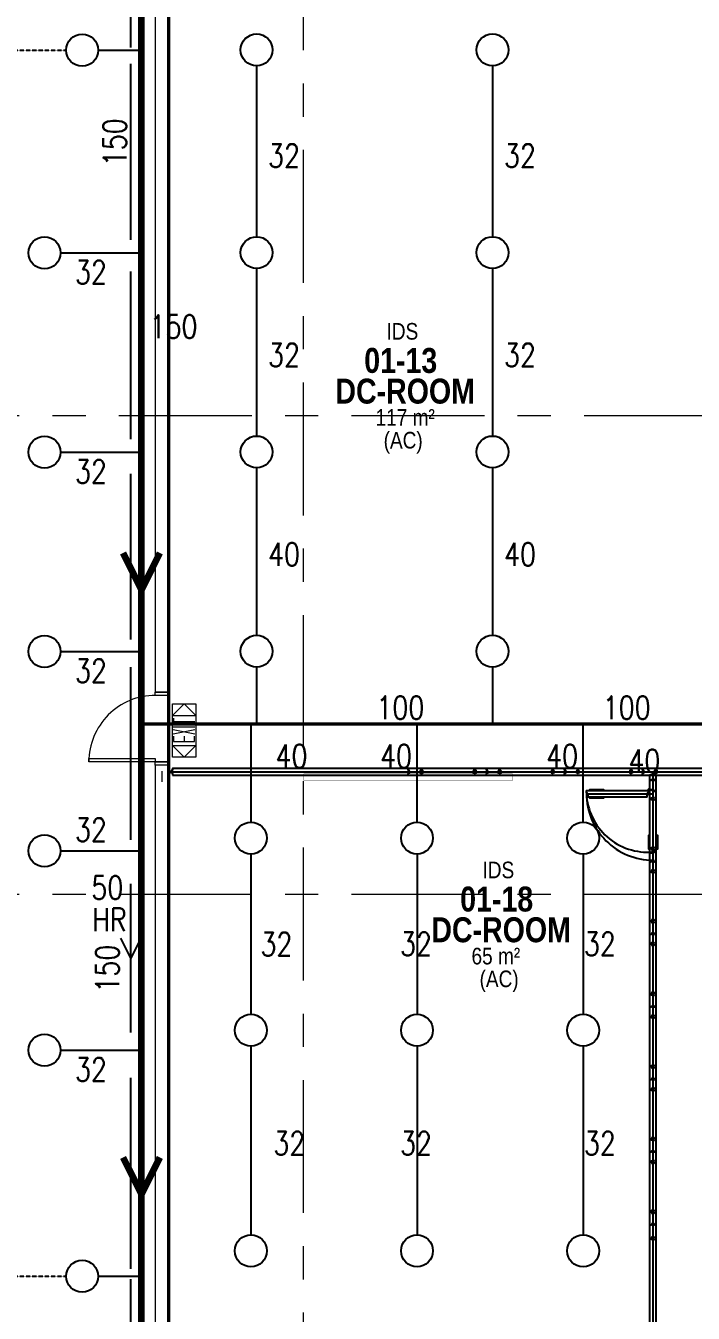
# Model space of a CAD drawing. Header units: millimetres. Extents: x -282761 to 137668, y -273845 to 94451.
# Drawn here: x -4553 to 5491, y -45534 to -26156 of the extents above; entities that cross this region are included whole.
import ezdxf

# ---------------------------------------------------------------- set-up
doc = ezdxf.new("R2010")
doc.units = ezdxf.units.MM
doc.linetypes.add('BLK_2 - 1ST__2ND_STOREY_PLAN-archi clean_11 SEPT 2024$0$IDA - Grid Line', pattern=[3500, 2000, -500, 500, -500])
doc.linetypes.add('HIDDEN2', pattern=[4.7625, 3.175, -1.5875])
doc.layers.get('Defpoints').update_dxf_attribs({"color": 8})
for name, color, linetype, lineweight in [('BLK_2 - 1ST__2ND_STOREY_PLAN-archi clean_11 SEPT 2024$0$0-1', 8, 'Continuous', 5), ('BLK_2 - 1ST__2ND_STOREY_PLAN-archi clean_11 SEPT 2024$0$_CATCHMENT_DRAIN', 8, 'Continuous', 0), ('BLK_2 - 1ST__2ND_STOREY_PLAN-archi clean_11 SEPT 2024$0$A-_DETA----_ED-8', 8, 'Continuous', 9), ('BLK_2 - 1ST__2ND_STOREY_PLAN-archi clean_11 SEPT 2024$0$A-_DOOR----_E', 8, 'Continuous', 9), ('BLK_2 - 1ST__2ND_STOREY_PLAN-archi clean_11 SEPT 2024$0$A-_DOOR----_E-1', 8, 'Continuous', 9), ('BLK_2 - 1ST__2ND_STOREY_PLAN-archi clean_11 SEPT 2024$0$A-_FURT----_E-1', 8, 'Continuous', 9), ('BLK_2 - 1ST__2ND_STOREY_PLAN-archi clean_11 SEPT 2024$0$A-_WALL----_E', 8, 'Continuous', 9), ('BLK_2 - 1ST__2ND_STOREY_PLAN-archi clean_11 SEPT 2024$0$A-_WALLPRTN_E', 8, 'Continuous', 9), ('BLK_2 - 1ST__2ND_STOREY_PLAN-archi clean_11 SEPT 2024$0$E-_LIGT----_E', 8, 'Continuous', 9), ('BLK_2 - 1ST__2ND_STOREY_PLAN-archi clean_11 SEPT 2024$0$FURNITURE', 8, 'Continuous', 9), ('BLK_2 - 1ST__2ND_STOREY_PLAN-archi clean_11 SEPT 2024$0$S-_ANOTGRID_E-1', 8, 'BLK_2 - 1ST__2ND_STOREY_PLAN-archi clean_11 SEPT 2024$0$IDA - Grid Line', 9)]:
    doc.layers.add(name, color=color, linetype=linetype, lineweight=lineweight)
for name, color, linetype in [('BLK_2 - 1ST__2ND_STOREY_PLAN-archi clean_11 SEPT 2024$0$PDF2_Geometry', 8, 'Continuous'), ('BLK_2 - 1ST__2ND_STOREY_PLAN-archi clean_11 SEPT 2024$0$PDF2_Solid Fills', 8, 'Continuous'), ('BLK_2 - 1ST__2ND_STOREY_PLAN-archi clean_11 SEPT 2024$0$SCREEN', 8, 'Continuous'), ('M-_FIRESPRK_T-', 7, 'Continuous'), ('M-_HOSEREEL_T-', 3, 'Continuous'), ('M-_SPRKBEAM_E-', 12, 'HIDDEN2'), ('M-_SPRKPIEX_E-', 1, 'Continuous'), ('M_HR PIPE', 3, 'Continuous'), ('ROOMNAME', 7, 'Continuous')]:
    doc.layers.add(name, color=color, linetype=linetype)
doc.styles.add('BLK_2 - 1ST__2ND_STOREY_PLAN_12  JUNE 2024$0$Arial Narrow_2', font='ARIALN.TTF', dxfattribs={"height": 500})
doc.styles.add('BLK_2 - 1ST__2ND_STOREY_PLAN_12  JUNE 2024$0$Arial Narrow_4', font='ARIALN.TTF', dxfattribs={"height": 375})
doc.styles.add('BLK_2 - 1ST__2ND_STOREY_PLAN_12  JUNE 2024$0$Arial Narrow_B_2', font='ARIALNB.TTF', dxfattribs={"height": 500})
doc.styles.add('Simplex', font='SIMPLEX.shx', dxfattribs={"width": 0.8, "height": 2.5})

# ---------------------------------------------------------------- blocks, each defined once
blk = doc.blocks.new('fire0101')
at = {"color": 0, "linetype": 'Continuous'}
blk.add_circle((0, 0), 100, dxfattribs=at)
blk = doc.blocks.new('BLK_2 - 1ST__2ND_STOREY_PLAN-archi clean_11 SEPT 2024$0$A$C07972a9e')
at = {"ltscale": 0.5, "const_width": 50}
blk.add_lwpolyline([(5175, 28750), (5175, 50450)], dxfattribs=at)
blk = doc.blocks.new('BLK_2 - 1ST__2ND_STOREY_PLAN-archi clean_11 SEPT 2024$0$JOH operable wall')
at = {"layer": 'BLK_2 - 1ST__2ND_STOREY_PLAN-archi clean_11 SEPT 2024$0$PDF2_Solid Fills'}
for points in [[(-110035, -80125), (-110035, -80100), (-133711, -80100), (-133711, -80125)], [(-126410, -80163), (-126435, -80163), (-126435, -89303), (-126410, -89303)]]:
    blk.add_hatch(color=256, dxfattribs=at).paths.add_polyline_path(points)
at = {"layer": 'BLK_2 - 1ST__2ND_STOREY_PLAN-archi clean_11 SEPT 2024$0$PDF2_Geometry'}
for points in [[(-133652, -80163), (-110099, -80163), (-110035, -80163), (-110035, -80062), (-110099, -80062), (-133652, -80062), (-133652, -80087), (-133669, -80095), (-133678, -80112), (-133669, -80129), (-133652, -80138)], [(-129881, -80112), (-129885, -80095), (-129907, -80087), (-129924, -80095), (-129928, -80112), (-129924, -80129), (-129907, -80138), (-129885, -80129)], [(-129081, -80112), (-129085, -80095), (-129106, -80087), (-129123, -80095), (-129132, -80112), (-129123, -80129), (-129106, -80138), (-129085, -80129)], [(-128704, -80112), (-128713, -80095), (-128730, -80087), (-128747, -80095), (-128755, -80112), (-128747, -80129), (-128730, -80138), (-128713, -80129)], [(-127904, -80112), (-127913, -80095), (-127930, -80087), (-127947, -80095), (-127955, -80112), (-127947, -80129), (-127930, -80138), (-127913, -80129)], [(-127527, -80112), (-127536, -80095), (-127553, -80087), (-127570, -80095), (-127578, -80112), (-127570, -80129), (-127553, -80138), (-127536, -80129)], [(-126727, -80112), (-126736, -80095), (-126753, -80087), (-126770, -80095), (-126778, -80112), (-126770, -80129), (-126753, -80138), (-126736, -80129)], [(-126372, -89239), (-126372, -80244), (-126372, -80163), (-126473, -80163), (-126473, -80244), (-126473, -89239), (-126448, -89239), (-126439, -89261), (-126423, -89265), (-126406, -89261), (-126397, -89239)], [(-126372, -81467), (-126372, -80244), (-126397, -80244), (-126406, -80227), (-126423, -80218), (-126439, -80227), (-126448, -80244), (-126473, -80244), (-126473, -81467), (-126448, -81467), (-126439, -81450), (-126423, -81446), (-126406, -81450), (-126397, -81467)], [(-126355, -80112), (-126359, -80095), (-126376, -80087), (-126397, -80095), (-126401, -80112), (-126397, -80129), (-126376, -80138), (-126359, -80129)], [(-126397, -80519), (-126406, -80502), (-126423, -80493), (-126439, -80502), (-126448, -80519), (-126439, -80536), (-126423, -80544), (-126406, -80536)], [(-126397, -81268), (-126406, -81251), (-126423, -81243), (-126439, -81251), (-126448, -81268), (-126439, -81285), (-126423, -81293), (-126406, -81285)], [(-126397, -81611), (-126406, -81594), (-126423, -81586), (-126439, -81594), (-126448, -81611), (-126439, -81628), (-126423, -81636), (-126406, -81628)], [(-126397, -82360), (-126406, -82343), (-126423, -82335), (-126439, -82343), (-126448, -82360), (-126439, -82381), (-126423, -82386), (-126406, -82381)], [(-126397, -82703), (-126406, -82686), (-126423, -82682), (-126439, -82686), (-126448, -82703), (-126439, -82724), (-126423, -82729), (-126406, -82724)], [(-126397, -83457), (-126406, -83436), (-126423, -83431), (-126439, -83436), (-126448, -83457), (-126439, -83474), (-126423, -83482), (-126406, -83474)], [(-126397, -83800), (-126406, -83783), (-126423, -83774), (-126439, -83783), (-126448, -83800), (-126439, -83817), (-126423, -83825), (-126406, -83817)], [(-126397, -84549), (-126406, -84532), (-126423, -84524), (-126439, -84532), (-126448, -84549), (-126439, -84566), (-126423, -84574), (-126406, -84566)], [(-126397, -84892), (-126406, -84875), (-126423, -84866), (-126439, -84875), (-126448, -84892), (-126439, -84909), (-126423, -84917), (-126406, -84909)], [(-126397, -85641), (-126406, -85624), (-126423, -85616), (-126439, -85624), (-126448, -85641), (-126439, -85658), (-126423, -85667), (-126406, -85658)], [(-126397, -85984), (-126406, -85967), (-126423, -85959), (-126439, -85967), (-126448, -85984), (-126439, -86001), (-126423, -86009), (-126406, -86001)], [(-126397, -86733), (-126406, -86716), (-126423, -86708), (-126439, -86716), (-126448, -86733), (-126439, -86755), (-126423, -86759), (-126406, -86755)], [(-126397, -87136), (-126406, -87119), (-126423, -87110), (-126439, -87119), (-126448, -87136), (-126439, -87152), (-126423, -87161), (-126406, -87152)]]:
    blk.add_lwpolyline(points, close=True, dxfattribs=at)
for points in [[(-130106, -80163), (-130106, -80138), (-130089, -80129), (-130080, -80112), (-130089, -80095), (-130106, -80087), (-130106, -80062)], [(-128929, -80163), (-128929, -80138), (-128912, -80129), (-128903, -80112), (-128912, -80095), (-128929, -80087), (-128929, -80062)], [(-127752, -80163), (-127752, -80138), (-127735, -80129), (-127731, -80112), (-127735, -80095), (-127752, -80087), (-127752, -80062)], [(-126579, -80163), (-126579, -80138), (-126562, -80129), (-126554, -80112), (-126562, -80095), (-126579, -80087), (-126579, -80062)], [(-127426, -80396), (-127426, -80426), (-127417, -80426), (-127417, -80460), (-127405, -80460), (-127405, -80493)], [(-127426, -80396), (-126490, -80396)], [(-127375, -80396), (-127375, -80379), (-127168, -80379), (-127168, -80396)], [(-126511, -80493), (-126511, -80460), (-126499, -80460), (-126499, -80426), (-126490, -80426), (-126490, -80396)], [(-126473, -80379), (-126435, -80379), (-126435, -80392), (-126401, -80392), (-126401, -80400), (-126372, -80400)], [(-126372, -80409), (-126406, -80409), (-126406, -80396), (-126439, -80396), (-126439, -80388), (-126473, -80388)], [(-126511, -80493), (-127405, -80493)], [(-127168, -80493), (-127168, -80510), (-127375, -80510), (-127375, -80493)], [(-126473, -81277), (-126486, -81277), (-126486, -81065), (-126473, -81065)], [(-126372, -81065), (-126355, -81065), (-126355, -81277), (-126372, -81277)], [(-126473, -81323), (-126439, -81323), (-126439, -81315), (-126406, -81315), (-126406, -81302), (-126372, -81302)], [(-126473, -81332), (-126435, -81332), (-126435, -81323), (-126401, -81323), (-126401, -81310), (-126372, -81310)], [(-126372, -82563), (-126397, -82563), (-126406, -82542), (-126423, -82538), (-126439, -82542), (-126448, -82563), (-126473, -82563)], [(-126372, -83656), (-126397, -83656), (-126406, -83639), (-126423, -83630), (-126439, -83639), (-126448, -83656), (-126473, -83656)], [(-126372, -84748), (-126397, -84748), (-126406, -84731), (-126423, -84722), (-126439, -84731), (-126448, -84748), (-126473, -84748)], [(-126372, -85840), (-126397, -85840), (-126406, -85823), (-126423, -85815), (-126439, -85823), (-126448, -85840), (-126473, -85840)], [(-126372, -86937), (-126397, -86937), (-126406, -86915), (-126423, -86911), (-126439, -86915), (-126448, -86937), (-126473, -86937)]]:
    blk.add_lwpolyline(points, dxfattribs=at)
blk.add_circle((-126484, -80381), 10.6, dxfattribs=at)
blk.add_arc((-126497, -80394), 929, 179.9011, 271.615, dxfattribs=at)
at = {"layer": 'BLK_2 - 1ST__2ND_STOREY_PLAN-archi clean_11 SEPT 2024$0$SCREEN', "const_width": 5}
blk.add_lwpolyline([(-131676, -80144), (-128538, -80144), (-128538, -80244), (-131676, -80244)], close=True, dxfattribs=at)
blk = doc.blocks.new('BLK_2 - 1ST__2ND_STOREY_PLAN-archi clean_11 SEPT 2024$0$IDA - F - Single - Swing - 1100L X 2200H - B2-TD01-4055582-BLK 2 -1ST STOREY WALL SETTING OUT')
at = {"layer": 'BLK_2 - 1ST__2ND_STOREY_PLAN-archi clean_11 SEPT 2024$0$A-_DOOR----_E'}
for p, q in [((-550, 100), (-550, -100)), ((-550, 100), (-500, 100)), ((-550, 100), (-550, 100)), ((-500, 100), (-500, -100)), ((-500, 100), (-500, 100)), ((500, 100), (500, -100)), ((500, 100), (550, 100)), ((500, 100), (500, 100)), ((550, 100), (550, -100)), ((550, 100), (550, 100)), ((-550, -100), (-550, -100)), ((-500, -100), (-550, -100)), ((-500, -100), (-500, -100)), ((450, -100), (500, -100)), ((450, -1100), (450, -100)), ((500, -100), (500, -1100)), ((500, -100), (500, -100)), ((550, -100), (500, -100)), ((550, -100), (550, -100)), ((500, -1100), (450, -1100))]:
    blk.add_line(p, q, dxfattribs=at)
blk.add_arc((500, -100), 1000, 180, 270, dxfattribs=at)
at = {"layer": 'BLK_2 - 1ST__2ND_STOREY_PLAN-archi clean_11 SEPT 2024$0$A-_DOOR----_E-1'}
for p, q in [((-550, 100), (-500, 100)), ((-550, -100), (-550, 100)), ((-500, 100), (-500, -100)), ((500, 100), (550, 100)), ((500, -100), (500, 100)), ((550, 100), (550, -100)), ((-500, -100), (-550, -100)), ((550, -100), (500, -100))]:
    blk.add_line(p, q, dxfattribs=at)
blk = doc.blocks.new('BLK_2 - 1ST__2ND_STOREY_PLAN-archi clean_11 SEPT 2024$0$IDA - Exit Sign - IDA - Exit Sign - Right Side - Both Sides-4331943-BLK 2 1ST STOREY PLAN')
at = {"layer": 'BLK_2 - 1ST__2ND_STOREY_PLAN-archi clean_11 SEPT 2024$0$A-_DETA----_ED-8'}
for p, q in [((-164, -115), (-164, -433)), ((-84, -115), (-164, -115)), ((-49, -113), (14, -438)), ((14, -113), (-49, -438)), ((55, -113), (55, -438)), ((185, -115), (85, -115)), ((135, -115), (135, -438)), ((-84, -275), (-164, -275)), ((-164, -433), (-84, -433))]:
    blk.add_line(p, q, dxfattribs=at)
at = {"layer": 'BLK_2 - 1ST__2ND_STOREY_PLAN-archi clean_11 SEPT 2024$0$E-_LIGT----_E'}
for p, q in [((-400, -275), (-225, -100)), ((-400, -450), (-400, -100)), ((-400, -100), (400, -100)), ((-225, -100), (-225, -450)), ((225, -100), (225, -450)), ((400, -275), (225, -100)), ((400, -100), (400, -450)), ((-225, -450), (-400, -275)), ((225, -450), (400, -275)), ((400, -450), (-400, -450))]:
    blk.add_line(p, q, dxfattribs=at)
blk = doc.blocks.new('BLK_2 - 1ST__2ND_STOREY_PLAN-archi clean_11 SEPT 2024')
at = {"layer": 'BLK_2 - 1ST__2ND_STOREY_PLAN-archi clean_11 SEPT 2024$0$A-_WALL----_E'}
for p, q in [((-133811, -80102), (-133811, -80107)), ((-133811, -80107), (-133811, -80257)), ((-133811, -80257), (-133811, -80262))]:
    blk.add_line(p, q, dxfattribs=at)
at = {"layer": 'BLK_2 - 1ST__2ND_STOREY_PLAN-archi clean_11 SEPT 2024$0$A-_WALLPRTN_E'}
for p, q in [((-133911, -67302), (-133911, -78913)), ((-133711, -78913), (-133711, -67502)), ((-133911, -78913), (-133711, -78913)), ((-133711, -80013), (-133911, -80013)), ((-133911, -80013), (-133911, -89402)), ((-133711, -89202), (-133711, -80013))]:
    blk.add_line(p, q, dxfattribs=at)
at = {"layer": 'BLK_2 - 1ST__2ND_STOREY_PLAN-archi clean_11 SEPT 2024$0$S-_ANOTGRID_E-1'}
for p, q in [((-131686, -28753), (-131686, -124071)), ((-141459, -74752), (-97514, -74752)), ((-141459, -81952), (-97514, -81952))]:
    blk.add_line(p, q, dxfattribs=at)
at = {"layer": 'Defpoints'}
for p, q in [((-133711, -80113), (-119136, -80113)), ((-126422, -89202), (-126422, -80124)), ((-127422, -80442), (-126422, -80443))]:
    blk.add_line(p, q, dxfattribs=at)
blk.add_arc((-126422, -80443), 1000, 179.9198, 270.0256, dxfattribs=at)
at = {"layer": 'BLK_2 - 1ST__2ND_STOREY_PLAN-archi clean_11 SEPT 2024$0$0-1'}
blk.add_blockref('BLK_2 - 1ST__2ND_STOREY_PLAN-archi clean_11 SEPT 2024$0$A$C07972a9e', (-138886, -117952), dxfattribs=at)
at = {"layer": 'BLK_2 - 1ST__2ND_STOREY_PLAN-archi clean_11 SEPT 2024$0$A-_DOOR----_E', "rotation": 270}
blk.add_blockref('BLK_2 - 1ST__2ND_STOREY_PLAN-archi clean_11 SEPT 2024$0$IDA - F - Single - Swing - 1100L X 2200H - B2-TD01-4055582-BLK 2 -1ST STOREY WALL SETTING OUT', (-133811, -79463), dxfattribs=at)
at = {"layer": 'BLK_2 - 1ST__2ND_STOREY_PLAN-archi clean_11 SEPT 2024$0$A-_FURT----_E-1', "rotation": 90}
blk.add_blockref('BLK_2 - 1ST__2ND_STOREY_PLAN-archi clean_11 SEPT 2024$0$IDA - Exit Sign - IDA - Exit Sign - Right Side - Both Sides-4331943-BLK 2 1ST STOREY PLAN', (-133753, -79490), dxfattribs=at)
at = {"layer": 'BLK_2 - 1ST__2ND_STOREY_PLAN-archi clean_11 SEPT 2024$0$FURNITURE'}
blk.add_blockref('BLK_2 - 1ST__2ND_STOREY_PLAN-archi clean_11 SEPT 2024$0$JOH operable wall', (0, 0), dxfattribs=at)

msp = doc.modelspace()

# ---------------------------------------------------------------- linework, layer by layer
at = {"layer": 'M-_HOSEREEL_T-'}
msp.add_lwpolyline([(-2820.5, -39888.8), (-2970.5, -40188.8), (-3120.5, -39888.8)], dxfattribs=at)
at = {"layer": 'M-_SPRKBEAM_E-'}
for p, q in [((-6464.3, -26523.4), (-3944.3, -26523.4)), ((-6464.3, -44977.8), (-3944.3, -44977.8))]:
    msp.add_line(p, q, dxfattribs=at)
at = {"layer": 'M-_SPRKPIEX_E-'}
for p, q in [((-3464.3, -26523.4), (-2812, -26523.4)), ((-1079.8, -26759.5), (-1079.8, -29330.6)), ((2470.2, -26759.5), (2470.2, -29330.6)), ((-4030.8, -29574.4), (-2812, -29574.4)), ((-1079.8, -29810.6), (-1079.8, -32330.6)), ((2470.2, -29810.6), (2470.2, -32330.6)), ((-4030.8, -32574.4), (-2812, -32574.4)), ((-1079.8, -32810.6), (-1079.8, -35330.6)), ((2470.2, -32810.6), (2470.2, -35330.6)), ((-4030.8, -35574.4), (-2812, -35574.4)), ((-1079.8, -35810.6), (-1079.8, -36667.2)), ((2470.2, -35810.6), (2470.2, -36667.2)), ((-1165.8, -36667.2), (-1165.8, -38142.4)), ((1334.2, -38142.4), (1334.2, -36667.2)), ((3834.2, -38142.4), (3834.2, -36667.2)), ((-4030.8, -38574.4), (-2812, -38574.4)), ((-1165.8, -38622.4), (-1165.8, -41034.5)), ((1334.2, -38622.4), (1334.2, -41034.5)), ((3834.2, -38622.4), (3834.2, -41034.5)), ((-4030.8, -41574.4), (-2812, -41574.4)), ((-1165.8, -41514.5), (-1165.8, -44354.5)), ((1334.2, -41514.5), (1334.2, -44354.5)), ((3834.2, -41514.5), (3834.2, -44354.5)), ((-3464.3, -44977.8), (-2812, -44977.8))]:
    msp.add_line(p, q, dxfattribs=at)
for points, const_width in [([(-2812, -22703.3), (-2812, -48661.7), (-865.9, -48661.7), (-865.9, -66407.4)], 100), ([(-3088.9, -34091.2), (-2812, -34645), (-2535.2, -34091.2)], 100), ([(19328.1, -36667.2), (-2812, -36667.2)], 50), ([(-3088.9, -43189.1), (-2812, -43742.9), (-2535.2, -43189.1)], 100)]:
    msp.add_lwpolyline(points, dxfattribs=dict(at, const_width=const_width))
at = {"layer": 'M_HR PIPE'}
for p, q in [((-2970.5, -26481.4), (-2970.5, -24665.9)), ((-2970.5, -29380), (-2970.5, -26726.8)), ((-2970.5, -32378.2), (-2970.5, -29853.3)), ((-2970.5, -35392.2), (-2970.5, -32898.3)), ((-2970.5, -38408), (-2970.5, -35807.8)), ((-2970.5, -41306.5), (-2970.5, -39071.1)), ((-2970.5, -44864.8), (-2970.5, -41991.3)), ((-2970.5, -47711.2), (-2970.5, -45022.3)), ((-2970.5, -46424.7), (-2970.5, -45052.6))]:
    msp.add_line(p, q, dxfattribs=at)

# ---------------------------------------------------------------- block references
at = {"layer": 'BLK_2 - 1ST__2ND_STOREY_PLAN-archi clean_11 SEPT 2024$0$_CATCHMENT_DRAIN'}
msp.add_blockref('BLK_2 - 1ST__2ND_STOREY_PLAN-archi clean_11 SEPT 2024', (131307.1, 42727.7), dxfattribs=at)
at = {"layer": 'M-_SPRKPIEX_E-', "xscale": 2.4, "yscale": 2.4, "zscale": 2.4, "rotation": 258.865011862231}
for p in [(-3704.3, -26523.4), (-1079.8, -26519.5), (2470.2, -26519.5), (-4270.8, -29574.4), (-1079.8, -29570.6), (2470.2, -29570.6), (-4270.8, -32574.4), (-1079.8, -32570.6), (2470.2, -32570.6), (-4270.8, -35574.4), (-1079.8, -35570.6), (2470.2, -35570.6), (-1165.8, -38382.4), (1334.2, -38382.4), (3834.2, -38382.4), (-4270.8, -38574.4), (-1165.8, -41274.5), (1334.2, -41274.5), (3834.2, -41274.5), (-4270.8, -41574.4), (-1165.8, -44594.5), (1334.2, -44594.5), (3834.2, -44594.5), (-3704.3, -44977.8)]:
    msp.add_blockref('fire0101', p, dxfattribs=at)

# ---------------------------------------------------------------- texts
at = {"layer": 'M-_FIRESPRK_T-', "style": 'Simplex', "width": 0.8}
for p in [(-3038.6, -28269.1), (-3150.2, -40707.6)]:
    msp.add_text('150', height=350, rotation=90, dxfattribs=at).set_placement(p)
for s, p in [('32', (-906.7, -28286.4)), ('32', (2643.3, -28286.4)), ('32', (-3812.6, -30040.4)), ('150', (-2689.5, -30858.1)), ('32', (-906.7, -31286.4)), ('32', (2643.3, -31286.4)), ('32', (-3812.6, -33040.4)), ('40', (-906.7, -34286.4)), ('40', (2643.3, -34286.4)), ('32', (-3812.6, -36040.4)), ('100', (723.4, -36595)), ('100', (4128.4, -36595)), ('40', (-794.4, -37324.7)), ('40', (777.9, -37324.7)), ('40', (3277.9, -37324.7)), ('40', (4515.9, -37396.7)), ('32', (-3812.6, -38432.1)), ('32', (-1021.9, -40154.1)), ('32', (1079.2, -40150.6)), ('32', (3845.8, -40150.6)), ('32', (-3812.6, -42040.4)), ('32', (-827.7, -43150.6)), ('32', (1079.2, -43150.6)), ('32', (3845.8, -43150.6))]:
    msp.add_text(s, height=350, dxfattribs=at).set_placement(p)
at = {"layer": 'M-_HOSEREEL_T-', "style": 'Simplex', "width": 0.8}
for s, p in [('50', (-3565.6, -39302.8)), ('HR', (-3551.6, -39785.9))]:
    msp.add_text(s, height=350, dxfattribs=at).set_placement(p)
at = {"layer": 'ROOMNAME', "attachment_point": 1}
for s, insert, char_height, width, style in [('IDS', (875.4, -30630.1), 250, 1843.881, 'BLK_2 - 1ST__2ND_STOREY_PLAN_12  JUNE 2024$0$Arial Narrow_2'), ('01-13', (539.7, -31005.4), 375, 2193.272, 'BLK_2 - 1ST__2ND_STOREY_PLAN_12  JUNE 2024$0$Arial Narrow_B_2'), ('DC-ROOM', (106.3, -31467.5), 375, 2193.272, 'BLK_2 - 1ST__2ND_STOREY_PLAN_12  JUNE 2024$0$Arial Narrow_B_2'), ('117 m²', (710.2, -31926.5), 250, 1362.869, 'BLK_2 - 1ST__2ND_STOREY_PLAN_12  JUNE 2024$0$Arial Narrow_4'), ('(AC)', (831.6, -32268.8), 250, 1102.32, 'BLK_2 - 1ST__2ND_STOREY_PLAN_12  JUNE 2024$0$Arial Narrow_4'), ('IDS', (2319.3, -38737.4), 250, 1843.881, 'BLK_2 - 1ST__2ND_STOREY_PLAN_12  JUNE 2024$0$Arial Narrow_2'), ('01-18', (1983.7, -39112.8), 375, 2193.272, 'BLK_2 - 1ST__2ND_STOREY_PLAN_12  JUNE 2024$0$Arial Narrow_B_2'), ('DC-ROOM', (1550.3, -39574.8), 375, 2193.272, 'BLK_2 - 1ST__2ND_STOREY_PLAN_12  JUNE 2024$0$Arial Narrow_B_2'), ('65 m²', (2154.2, -40033.8), 250, 1362.869, 'BLK_2 - 1ST__2ND_STOREY_PLAN_12  JUNE 2024$0$Arial Narrow_4'), ('(AC)', (2275.5, -40376.1), 250, 1102.32, 'BLK_2 - 1ST__2ND_STOREY_PLAN_12  JUNE 2024$0$Arial Narrow_4')]:
    msp.add_mtext(s, dxfattribs=dict(at, insert=insert, char_height=char_height, width=width, style=style))

doc.saveas('drawing.dxf')
